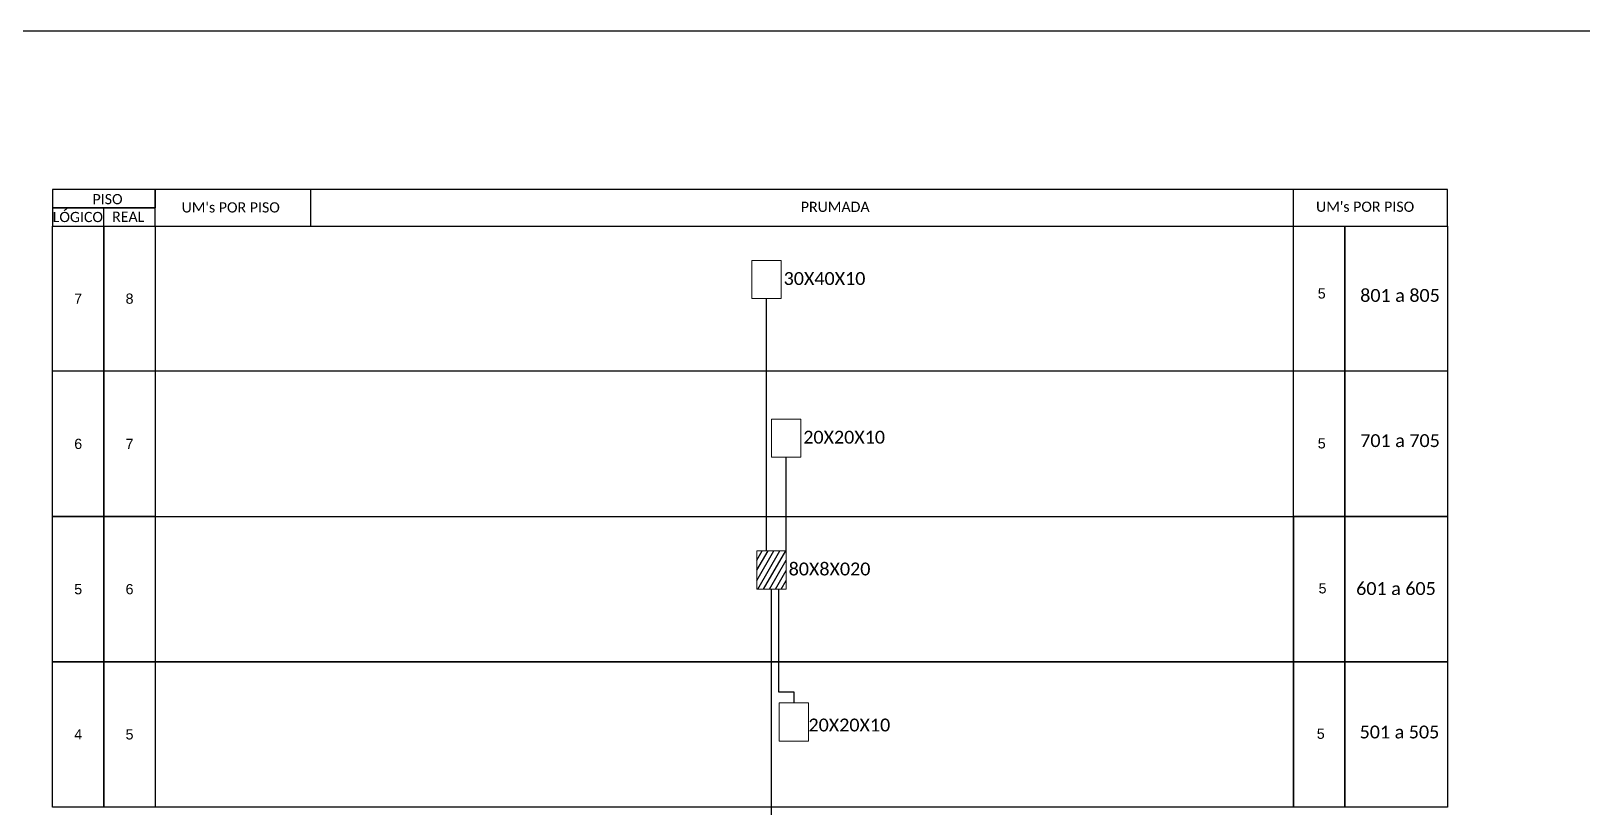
# Model space of a CAD drawing. Header units: metres. Extents: x -489 to 841, y 0 to 594.
# Drawn here: x 358.2 to 599.8, y 473.1 to 594 of the extents above; entities that cross this region are included whole.
import ezdxf
from ezdxf.enums import TextEntityAlignment as Align

# ---------------------------------------------------------------- set-up
doc = ezdxf.new("R2010")
doc.units = ezdxf.units.M
doc.styles.add('ARIAL', font='arial.ttf')
doc.styles.add('WMF-Calibri0', font='calibri.ttf')

# ---------------------------------------------------------------- blocks, each defined once
blk = doc.blocks.new('A$C64B91533')
at = {"color": 0}
for points in [[(0, 4.11), (23.15, 4.11), (23.15, 8.22), (0, 8.22)], [(0, 0), (23.15, 0), (23.15, 4.11), (0, 4.11)]]:
    blk.add_lwpolyline(points, close=True, dxfattribs=at)
for points in [[(23.15, 0), (314.47, 0), (314.47, 8.22), (23.15, 8.22), (23.15, 8.22), (23.15, 4.11)], [(58.2, 0), (58.2, 8.22)], [(279.76, 0), (279.76, 8.22)], [(11.57, 0), (11.57, 4.11)]]:
    blk.add_lwpolyline(points)
at = {"color": 0, "style": 'WMF-Calibri0'}
for s, p in [('     PISO', (4.96, 4.92)), ('  LÓGICO', (-1.58, 0.89)), ("UM's POR PISO", (29.11, 3.06)), ('PRUMADA', (168.7, 3.18)), ("UM's POR PISO", (284.86, 3.21)), ('    REAL', (10.18, 0.95))]:
    blk.add_text(s, height=2.3, dxfattribs=at).set_placement(p)

msp = doc.modelspace()

# ---------------------------------------------------------------- hatches: boundary and pattern name
h = msp.add_hatch()
h.set_pattern_fill('ANSI31', color=1, scale=0.25, angle=15, style=0)
h.paths.add_polyline_path([(475.91, 513.02), (471.34, 513.02), (471.34, 507.06), (475.91, 507.06)])
h.paths.add_polyline_path([(475.91, 508.67), (489.55, 508.67), (489.55, 511.72), (475.91, 511.72)], flags=9)

# ---------------------------------------------------------------- linework, layer by layer
at = {"color": 7}
msp.add_lwpolyline([(0.31, 0.03), (841.31, 0.03), (841.31, 594.03), (0.31, 594.03)], close=True, dxfattribs=at)
for points in [[(369.58, 563.64), (369.58, 541.01), (361.58, 541.01), (361.58, 563.64)], [(377.58, 563.64), (377.58, 541.01), (369.58, 541.01), (369.58, 563.64)], [(562.95, 563.64), (562.95, 541.01), (554.95, 541.01), (554.95, 563.64)], [(578.95, 563.64), (578.95, 541.01), (562.95, 541.01), (562.95, 563.64)], [(369.58, 541.01), (369.58, 518.38), (361.58, 518.38), (361.58, 541.01)], [(377.58, 541.01), (377.58, 518.38), (369.58, 518.38), (369.58, 541.01)], [(554.95, 541.01), (377.58, 541.01)], [(562.95, 541.01), (562.95, 518.38), (554.95, 518.38), (554.95, 541.01)], [(578.95, 541.01), (578.95, 518.38), (562.95, 518.38), (562.95, 541.01)], [(377.58, 518.38), (554.95, 518.38), (554.95, 495.75), (377.58, 495.75)], [(377.58, 495.75), (554.95, 495.75), (554.95, 473.11), (377.58, 473.11)]]:
    msp.add_lwpolyline(points)
at = {"color": 0, "lineweight": 0}
for points in [[(475.13, 558.29), (470.56, 558.29), (470.56, 552.33), (475.13, 552.33)], [(478.2, 533.57), (473.63, 533.57), (473.63, 527.61), (478.2, 527.61)], [(479.39, 489.35), (474.81, 489.35), (474.81, 483.39), (479.39, 483.39)]]:
    msp.add_lwpolyline(points, close=True, dxfattribs=at)
at = {"color": 3}
for points in [[(472.85, 513.02), (472.85, 552.33)], [(475.91, 513.02), (475.91, 527.61)], [(473.63, 422), (473.63, 507.06)], [(474.73, 507.06), (474.73, 491.08), (477.1, 491.08), (477.1, 489.35)]]:
    msp.add_lwpolyline(points, dxfattribs=at)
for points in [[(361.58, 518.38), (369.58, 518.38), (369.58, 495.75), (361.58, 495.75)], [(369.58, 518.38), (377.58, 518.38), (377.58, 495.75), (369.58, 495.75)], [(554.95, 518.38), (562.95, 518.38), (562.95, 495.75), (554.95, 495.75)], [(562.95, 518.38), (578.95, 518.38), (578.95, 495.75), (562.95, 495.75)], [(361.58, 495.75), (369.58, 495.75), (369.58, 473.11), (361.58, 473.11)], [(369.58, 495.75), (377.58, 495.75), (377.58, 473.11), (369.58, 473.11)], [(554.95, 495.75), (562.95, 495.75), (562.95, 473.11), (554.95, 473.11)], [(562.95, 495.75), (578.95, 495.75), (578.95, 473.11), (562.95, 473.11)]]:
    msp.add_lwpolyline(points, close=True)
at = {"color": 1, "lineweight": 0}
msp.add_lwpolyline([(475.91, 513.02), (471.34, 513.02), (471.34, 507.06), (475.91, 507.06)], close=True, dxfattribs=at)

# ---------------------------------------------------------------- block references
at = {"xscale": 0.6912000000001571, "yscale": 0.6911999999993714, "zscale": 0.6912000000000001}
msp.add_blockref('A$C64B91533', (361.58, 563.64), dxfattribs=at)

# ---------------------------------------------------------------- texts
at = {"style": 'WMF-Calibri0'}
for s, p in [('30X40X10', (475.51, 554.46)), ('801 a 805', (565.36, 551.83)), ('20X20X10', (478.57, 529.74)), ('701 a 705', (565.36, 529.2)), ('80X8X020', (476.29, 509.2)), ('601 a 605', (564.73, 506.15)), ('20X20X10', (479.38, 484.89)), ('501 a 505', (565.27, 483.8))]:
    msp.add_text(s, height=2.004, dxfattribs=at).set_placement(p)
at = {"style": 'ARIAL', "flags": 12}
for tag, p in [('8', (373.58, 552.33)), ('5', (559.36, 553.14)), ('7', (365.58, 552.33)), ('6', (365.58, 529.7)), ('7', (373.58, 529.7)), ('5', (559.36, 529.78)), ('5', (365.58, 507.06)), ('6', (373.58, 507.06)), ('5', (559.49, 507.19)), ('4', (365.58, 484.43)), ('5', (373.58, 484.43)), ('5', (559.21, 484.53))]:
    msp.add_attdef(tag, text='XX', height=1.59, dxfattribs=at).set_placement(p, align=Align.MIDDLE_CENTER)

doc.saveas('drawing.dxf')
